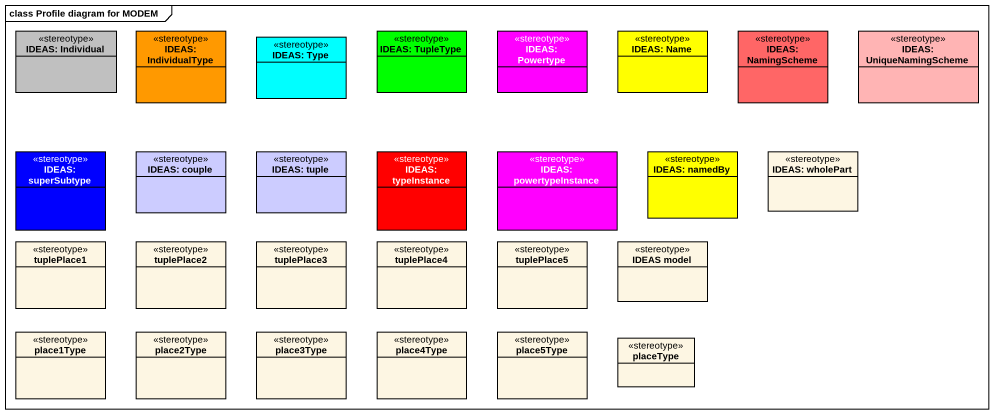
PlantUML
@startuml
mainframe class Profile diagram for MODEM
hide circle
hide empty members
class "IDEAS: Individual" as IDEAS_Individual <<stereotype>> #C0C0C0
class "IDEAS: IndividualType" as IDEAS_IndividualType <<stereotype>> #FF9900
class "IDEAS: Type" as IDEAS_Type <<stereotype>> #00FFFF
class "IDEAS: TupleType" as IDEAS_TupleType <<stereotype>> #00FF00
class "IDEAS: Powertype" as IDEAS_Powertype <<stereotype>> #FF00FF
class "IDEAS: Name" as IDEAS_Name <<stereotype>> #FFFF00
class "IDEAS: NamingScheme" as IDEAS_NamingScheme <<stereotype>> #FF6666
class "IDEAS: UniqueNamingScheme" as IDEAS_UniqueNamingScheme <<stereotype>> #FFB4B4
class "IDEAS: superSubtype" as IDEAS_superSubtype <<stereotype>> #0000FF
class "IDEAS: couple" as IDEAS_couple <<stereotype>> #CCCCFF
class "IDEAS: tuple" as IDEAS_tuple <<stereotype>> #CCCCFF
class "IDEAS: typeInstance" as IDEAS_typeInstance <<stereotype>> #FF0000
class "IDEAS: powertypeInstance" as IDEAS_powertypeInstance <<stereotype>> #FF00FF
class "IDEAS: namedBy" as IDEAS_namedBy <<stereotype>> #FFFF00
class "IDEAS: wholePart" as IDEAS_wholePart <<stereotype>>
class tuplePlace1 <<stereotype>>
class tuplePlace2 <<stereotype>>
class tuplePlace3 <<stereotype>>
class tuplePlace4 <<stereotype>>
class tuplePlace5 <<stereotype>>
class "IDEAS model" as IDEAS_model <<stereotype>>
class place1Type <<stereotype>>
class place2Type <<stereotype>>
class place3Type <<stereotype>>
class place4Type <<stereotype>>
class place5Type <<stereotype>>
class placeType <<stereotype>>
@enduml
